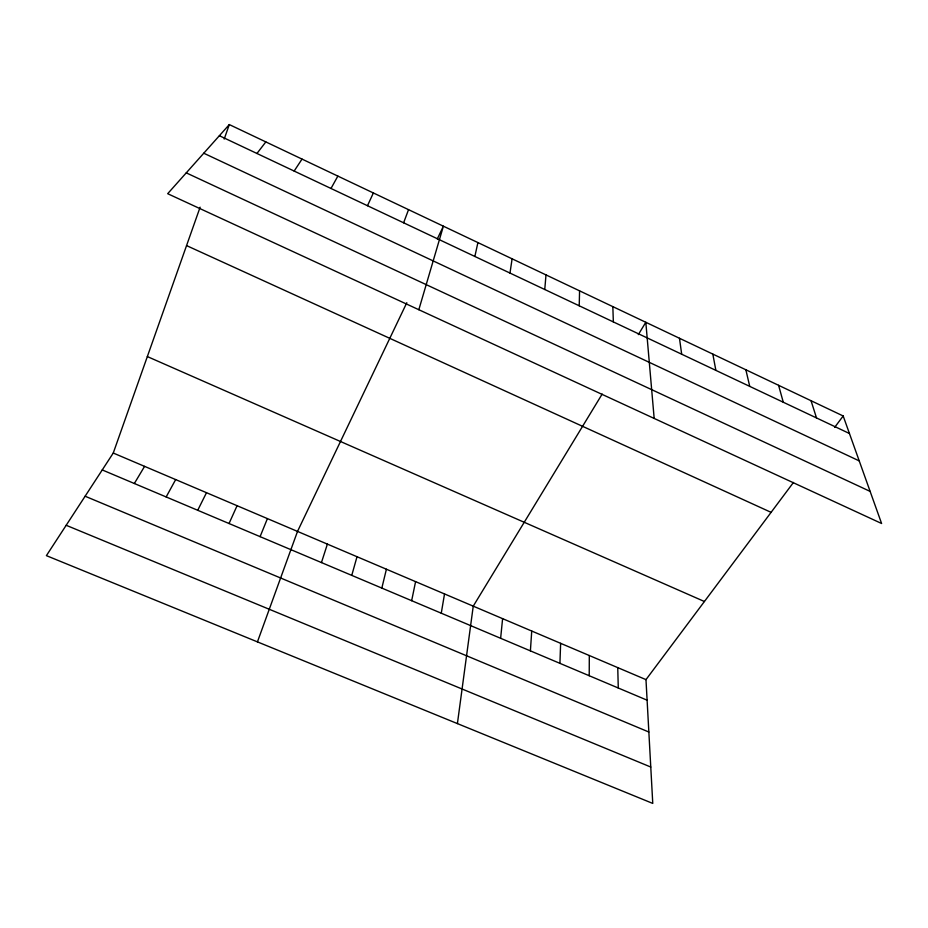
<?xml version="1.0" encoding="UTF-8"?>
<svg xmlns="http://www.w3.org/2000/svg" width="928" height="928" viewBox="0 0 928 928"><rect width="100%" height="100%" fill="white"/><g stroke="black" fill="none" stroke-linecap="round" stroke-linejoin="round"><path stroke-width="1.39" d="M589.222 675.723L589.303 655.528M579.223 305.788L579.571 290.847M559.92 663.346L560.628 643.324M530.398 650.864L531.732 631.028M544.759 289.501L546 274.897M500.633 638.29L502.605 618.64M457.411 723.596L473.245 606.158L602.179 394.064M509.982 273.064L512.105 258.819M441.264 613.199L444.524 593.943M411.661 600.694L415.582 581.624M474.858 256.464L477.908 242.579M381.837 588.085L386.408 569.224M351.758 575.383L357.013 556.719M418.83 309.72L443.387 226.188L437.308 238.914M321.448 562.577L327.387 544.11M793.463 482.444L645.981 679.632L652.767 803.428L46.4 555.64L113.262 453.038L200.123 207.188M224.193 139.061L229.309 124.572L843.181 415.976L881.6 523.496L167.678 193.697L229.309 124.572M257.439 641.886L297.517 531.408L406.812 302.714M403.622 222.79L408.54 209.658M260.095 536.639L267.415 518.613M229.042 523.52L237.081 505.702M367.488 205.714L373.369 192.954M197.722 510.284L206.492 492.698M166.158 496.956L175.67 479.579M330.994 188.465L337.862 176.1M134.34 483.5L144.582 466.366M638.325 334.614L645.818 322.283L654.17 418.424M294.153 171.054L302.029 159.094M834.643 427.379L843.181 415.976M256.952 153.468L265.837 141.914M66.178 525.283L650.772 767.038M85.121 496.225L648.846 732.018M102.242 469.939L647.106 700.188M113.262 453.038L645.981 679.632M147.343 356.572L704.41 601.506M186.551 245.595L771.087 512.349M186.25 172.863L870.128 491.399M203.766 153.224L859.224 460.891M219.379 135.72L849.445 433.504M811.037 400.71L816.512 417.936M778.592 385.317L783.278 402.23M745.857 369.773L749.743 386.384M712.82 354.09L715.871 370.376M679.47 338.268L681.686 354.218M612.84 306.634L613.35 321.923M617.746 667.626L618.28 688.008"/></g></svg>
